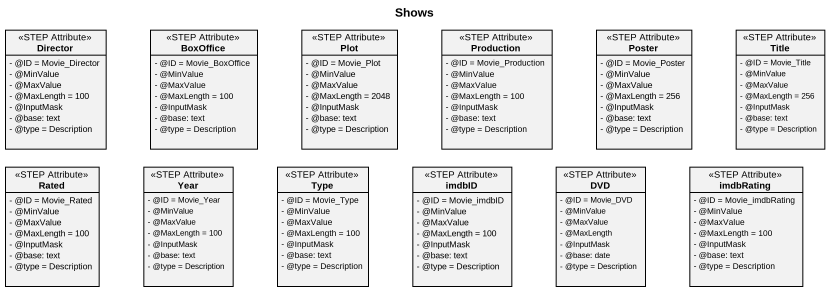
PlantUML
@startuml
title Shows
hide circle
hide empty members
skinparam classAttributeIconSize 0
class Director <<STEP Attribute>> {
  - @ID = Movie_Director
  - @MinValue
  - @MaxValue
  - @MaxLength = 100
  - @InputMask
  - @base: text
  - @type = Description
}
class BoxOffice <<STEP Attribute>> {
  - @ID = Movie_BoxOffice
  - @MinValue
  - @MaxValue
  - @MaxLength = 100
  - @InputMask
  - @base: text
  - @type = Description
}
class Plot <<STEP Attribute>> {
  - @ID = Movie_Plot
  - @MinValue
  - @MaxValue
  - @MaxLength = 2048
  - @InputMask
  - @base: text
  - @type = Description
}
class Production <<STEP Attribute>> {
  - @ID = Movie_Production
  - @MinValue
  - @MaxValue
  - @MaxLength = 100
  - @InputMask
  - @base: text
  - @type = Description
}
class Poster <<STEP Attribute>> {
  - @ID = Movie_Poster
  - @MinValue
  - @MaxValue
  - @MaxLength = 256
  - @InputMask
  - @base: text
  - @type = Description
}
class "Title" as Title_ <<STEP Attribute>> {
  - @ID = Movie_Title
  - @MinValue
  - @MaxValue
  - @MaxLength = 256
  - @InputMask
  - @base: text
  - @type = Description
}
class Rated <<STEP Attribute>> {
  - @ID = Movie_Rated
  - @MinValue
  - @MaxValue
  - @MaxLength = 100
  - @InputMask
  - @base: text
  - @type = Description
}
class Year <<STEP Attribute>> {
  - @ID = Movie_Year
  - @MinValue
  - @MaxValue
  - @MaxLength = 100
  - @InputMask
  - @base: text
  - @type = Description
}
class Type <<STEP Attribute>> {
  - @ID = Movie_Type
  - @MinValue
  - @MaxValue
  - @MaxLength = 100
  - @InputMask
  - @base: text
  - @type = Description
}
class imdbID <<STEP Attribute>> {
  - @ID = Movie_imdbID
  - @MinValue
  - @MaxValue
  - @MaxLength = 100
  - @InputMask
  - @base: text
  - @type = Description
}
class DVD <<STEP Attribute>> {
  - @ID = Movie_DVD
  - @MinValue
  - @MaxValue
  - @MaxLength
  - @InputMask
  - @base: date
  - @type = Description
}
class imdbRating <<STEP Attribute>> {
  - @ID = Movie_imdbRating
  - @MinValue
  - @MaxValue
  - @MaxLength = 100
  - @InputMask
  - @base: text
  - @type = Description
}
@enduml
